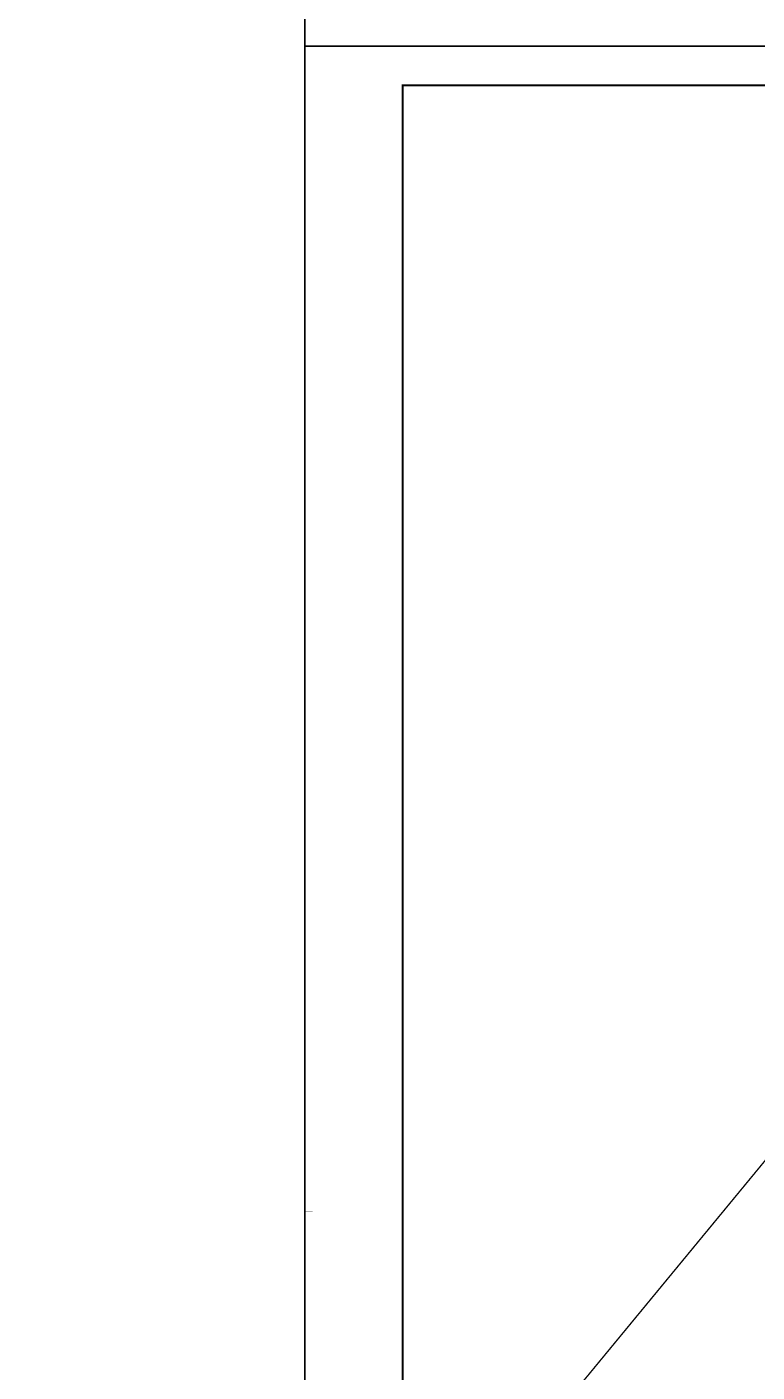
# Model space of a CAD drawing. Extents: x -292644 to 830497, y -12918 to 491457.
# Drawn here: x 86131 to 104732, y 131515 to 165789 of the extents above; entities that cross this region are included whole.
import ezdxf
from ezdxf.xclip import XClip

# ---------------------------------------------------------------- set-up
doc = ezdxf.new("R2010")
doc.units = 0
doc.header["$LTSCALE"] = 1000
doc.header["$MEASUREMENT"] = 0
doc.linetypes.add('CENTER2', pattern=[1.125, 0.75, -0.125, 0.125, -0.125])
doc.linetypes.add('X-104 8#10#平面_t3$0$109-34 轴网$0$L1$0$$AUDIT_BAD_LTYPE1', pattern=[0])
doc.layers.get('0').update_dxf_attribs({"linetype": 'CONTINUOUS'})
doc.layers.get('Defpoints').update_dxf_attribs({"linetype": 'CONTINUOUS'})
doc.layers.add('8#楼幕墙$0$04-不打印_辅助线', color=165, linetype='CONTINUOUS', plot=False)
doc.layers.add('X-104 8#10#平面_t3$0$04-不打印_辅助线', color=165, linetype='CONTINUOUS', plot=False)
doc.layers.add('WIRE-消防广播', color=2, linetype='CENTER2')

# ---------------------------------------------------------------- blocks, each defined once
blk = doc.blocks.new('104-10 轴网')
at = {"layer": 'Defpoints'}
blk.add_lwpolyline([(104379.5977508624, 45500.00000000001), (178479.5977508625, 45499.99999999999), (178479.5977508625, -11900.00000000001), (104379.5977508624, -11899.99999999996)], close=True, dxfattribs=at)
blk = doc.blocks.new('图框-A1')
for points, const_width in [([(5.684341886080801e-13, 0), (841.0000000000002, 0), (841.0000000000002, 594), (5.684341886080801e-13, 594)], 0.05), ([(765.9999999999966, 584), (25.00000000000045, 584), (25.00000000000045, 10), (766.0000000000002, 10)], 0.5)]:
    blk.add_lwpolyline(points, close=True, dxfattribs=dict(const_width=const_width))
at = {"const_width": 0.05}
blk.add_lwpolyline([(5.684341886080801e-13, 297), (2.000000000000568, 297)], dxfattribs=at)
blk = doc.blocks.new('104-8910 结构')
at = {"layer": 'Defpoints'}
blk.add_lwpolyline([(-19000, -118200), (61000, -118200.0000000002), (60999.99999999996, 41799.99999999983), (-19000, 41799.99999999996)], close=True, dxfattribs=at)
blk = doc.blocks.new('8#楼幕墙')
at = {"layer": '8#楼幕墙$0$04-不打印_辅助线'}
for points in [[(-18549.99999999965, 165300.0000000006), (65550.00000000035, 165300.0000000005), (65550.00000000029, 224700.0000000005), (-18549.99999999965, 224700.0000000006)], [(-18549.99999999965, 105900.0000000005), (65550.00000000035, 105900.0000000007), (65550.00000000035, 165300.0000000005), (-18549.99999999965, 165300.0000000006)]]:
    blk.add_lwpolyline(points, close=True, dxfattribs=at)
blk = doc.blocks.new('X-104 8#10#平面_t3')
at = {"linetype": 'X-104 8#10#平面_t3$0$109-34 轴网$0$L1$0$$AUDIT_BAD_LTYPE1'}
for points in [[(177306.9507218329, 224700.0000000001), (177306.9507218329, 165300.0000000001), (93206.95072183292, 165300.0000000001), (93206.95072183292, 224700.0000000001)], [(177306.9507218329, 165300.0000000001), (177306.9507218329, 105900.0000000001), (93206.95072183292, 105900.0000000001), (93206.95072183292, 165300.0000000001)]]:
    blk.add_lwpolyline(points, close=True, dxfattribs=at)
at = {"layer": 'X-104 8#10#平面_t3$0$04-不打印_辅助线', "linetype": 'X-104 8#10#平面_t3$0$109-34 轴网$0$L1$0$$AUDIT_BAD_LTYPE1'}
for points in [[(177306.9507218331, 165300.0000000002), (93206.95072183316, 165300.0000000002), (93206.95072183316, 224700.0000000001), (177306.9507218331, 224700.0000000001)], [(177306.9507218331, 105900.0000000001), (93206.95072183316, 105900.0000000001), (93206.95072183316, 165300.0000000001), (177306.9507218331, 165300.0000000001)]]:
    blk.add_lwpolyline(points, close=True, dxfattribs=at)
at = {"linetype": 'X-104 8#10#平面_t3$0$109-34 轴网$0$L1$0$$AUDIT_BAD_LTYPE1'}
ref = blk.add_blockref('8#楼幕墙', (111756.9507218327, -1.455191522836685e-10), dxfattribs=at)
XClip(ref).set_block_clipping_path([(-18549.999999999476, -12899.999999999882), (65550.0000000003, 284100.0000000003)])
at = {"xscale": 100, "yscale": 100, "zscale": 100}
for p in [(93206.95072183292, 165300.0000000001), (93206.95072183292, 105900.0000000001)]:
    blk.add_blockref('图框-A1', p, dxfattribs=at)
at = {"linetype": 'X-104 8#10#平面_t3$0$109-34 轴网$0$L1$0$$AUDIT_BAD_LTYPE1'}
ref = blk.add_blockref('104-10 轴网', (-8672.647029029395, 118800.0000000001), dxfattribs=at)
XClip(ref).set_block_clipping_path([(104379.59775086239, -11899.999999999955), (178479.5977508624, 45500.000000000044)])
ref = blk.add_blockref('104-8910 结构', (153886.9507218326, 46099.99999999942), dxfattribs=dict(at, rotation=180))
XClip(ref).set_block_clipping_path([(-15919.999999999593, -118200.00000000006), (58180.00000000029, -60800.00000000007)])

msp = doc.modelspace()

# ---------------------------------------------------------------- linework, layer by layer
at = {"layer": 'WIRE-消防广播', "linetype": 'CENTER2', "const_width": 35}
msp.add_lwpolyline([(-18549.99999999994, -12900.00000000002), (177306.9507218333, 224700)], dxfattribs=at)

# ---------------------------------------------------------------- block references
msp.add_blockref('X-104 8#10#平面_t3', (0, 0))

doc.saveas('drawing.dxf')
